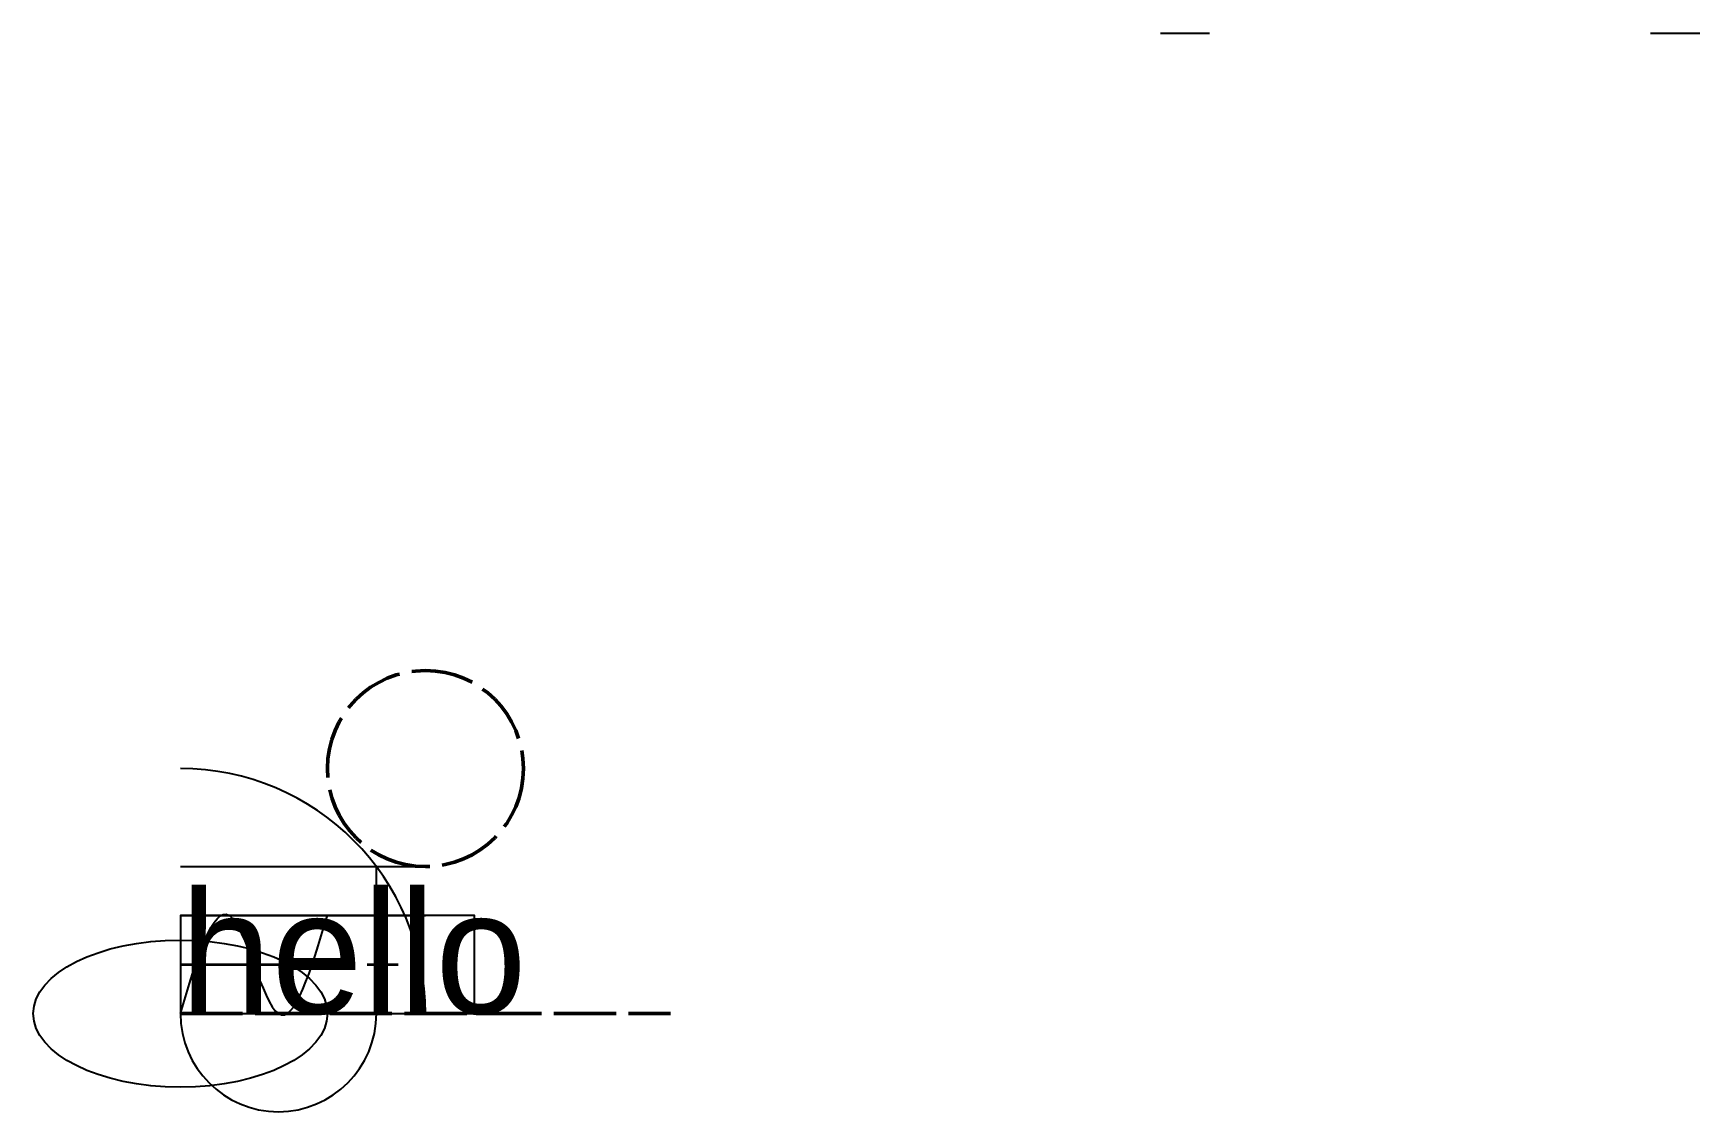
# Model space of a CAD drawing. Header units: metres. Extents: x -3 to 31, y -2 to 20.
import ezdxf

# ---------------------------------------------------------------- set-up
doc = ezdxf.new("R2010")
doc.units = ezdxf.units.M
doc.linetypes.add('CENTER', pattern=[5.08, 3.175, -0.635, 0.635, -0.635])
doc.linetypes.add('DASHED', pattern=[1.524, 1.27, -0.254])
doc.layers.add('Café', color=4, linetype='Continuous')
doc.layers.add('Locked', color=5, linetype='Continuous')
doc.layers.add('Walls', color=1, linetype='DASHED', lineweight=50)

# ---------------------------------------------------------------- blocks, each defined once
blk = doc.blocks.new('DOOR')
blk.add_line((0, 0), (1, 0))

msp = doc.modelspace()

# ---------------------------------------------------------------- linework, layer by layer
at = {"true_color": 0xff8000}
msp.add_line((0, 2), (5, 2), dxfattribs=at)
at = {"color": 5, "linetype": 'CENTER', "lineweight": 35}
msp.add_line((0, 1), (5, 1), dxfattribs=at)
msp.add_lwpolyline([(0, 0, 1), (4, 0), (4, 3)], format="xyb")
msp.add_ellipse((0, 0), major_axis=(3, 0), ratio=0.5)
msp.add_spline([(0, 0), (1, 2), (2, 0), (3, 2)], degree=3)
at = {"layer": 'Café'}
msp.add_arc((0, 0), 5, 0, 90, dxfattribs=at)
at = {"layer": 'Locked'}
msp.add_lwpolyline([(0, 0), (6, 0), (6, 2), (0, 2)], close=True, dxfattribs=at)
at = {"layer": 'Undeclared'}
msp.add_line((0, 3), (5, 3), dxfattribs=at)
at = {"layer": 'Walls'}
msp.add_line((0, 0), (10, 0), dxfattribs=at)
at = {"layer": 'Walls', "color": 2}
msp.add_circle((5, 5), 2, dxfattribs=at)

# ---------------------------------------------------------------- block references
for p in [(20, 20), (30, 20)]:
    msp.add_blockref('DOOR', p)

# ---------------------------------------------------------------- texts
msp.add_text('hello', height=2.5).set_placement((0, 0))

doc.saveas('drawing.dxf')
